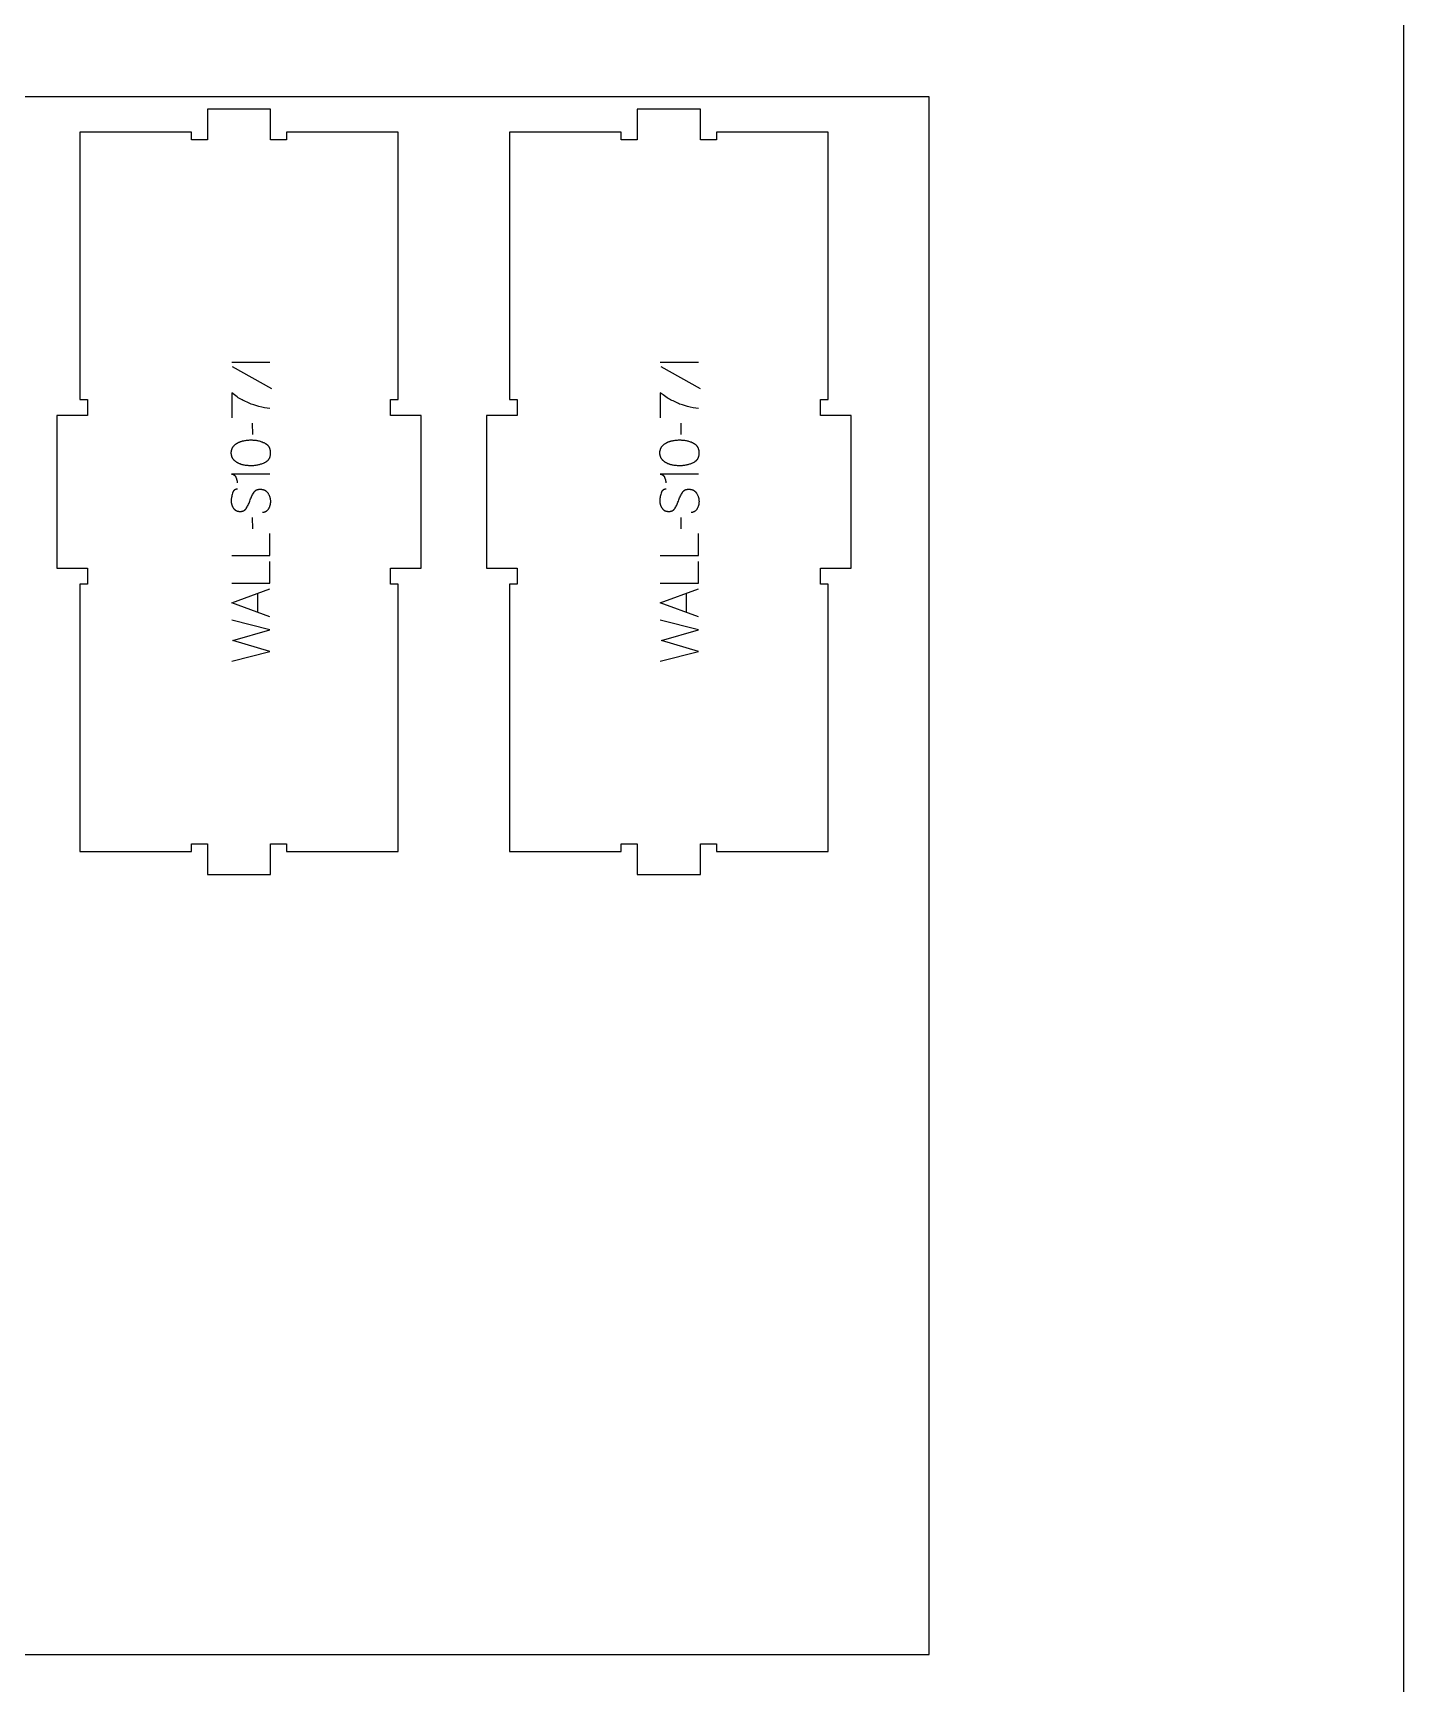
# Model space of a CAD drawing. Extents: x -1151 to 2032, y -10461 to -4867.
# Drawn here: x 959 to 2032, y -9454 to -8161 of the extents above; entities that cross this region are included whole.
import ezdxf

# ---------------------------------------------------------------- set-up
doc = ezdxf.new("R2010")
doc.units = 0
for name, color, linetype in [('0_SHEET_SPRUCEPLY_2440X122', 1, 'CONTINUOUS'), ('1_ANYTOOL_1MMDEEP_LABELS_S', 2, 'CONTINUOUS'), ('4_ANYTOOL_CUTTHROUGH_OUTSI', 5, 'CONTINUOUS'), ('DONOTCUT', 18, 'CONTINUOUS')]:
    doc.layers.add(name, color=color, linetype=linetype)

msp = doc.modelspace()

# ---------------------------------------------------------------- linework, layer by layer
at = {"layer": '0_SHEET_SPRUCEPLY_2440X122'}
msp.add_lwpolyline([(-779.5, -8211.2), (-779.5, -9431.2), (1660.5, -9431.2), (1660.5, -8211.2)], close=True, dxfattribs=at)
at = {"layer": '1_ANYTOOL_1MMDEEP_LABELS_S'}
for points in [[(1114.2, -8418.9), (1144.2, -8418.9)], [(1114.7, -8422.4), (1145.4, -8439.6)], [(1449.8, -8418.9), (1479.8, -8418.9)], [(1450.3, -8422.4), (1481.1, -8439.6)], [(1144.2, -8455.3), (1142, -8455), (1139.8, -8454.7), (1137.7, -8454.3), (1135.5, -8453.8), (1131.5, -8452.5), (1130.4, -8452.2), (1129.4, -8451.8), (1128.4, -8451.4), (1127.4, -8450.9), (1124.1, -8449.4), (1123.2, -8448.9), (1122.3, -8448.5), (1121.3, -8447.9), (1120.4, -8447.4), (1119.4, -8446.8), (1118.5, -8446.1), (1117.5, -8445.4), (1116.5, -8444.7), (1114.2, -8443), (1114.2, -8462.6)], [(1479.8, -8455.3), (1477.6, -8455), (1475.5, -8454.7), (1473.3, -8454.3), (1471.2, -8453.8), (1467.2, -8452.5), (1466.1, -8452.2), (1465, -8451.8), (1464, -8451.4), (1463, -8450.9), (1459.8, -8449.4), (1458.8, -8448.9), (1457.9, -8448.5), (1457, -8447.9), (1456, -8447.4), (1455.1, -8446.8), (1454.1, -8446.1), (1453.1, -8445.4), (1452.1, -8444.7), (1449.8, -8443), (1449.8, -8462.6)], [(1130.3, -8466.8), (1130.4, -8475.6)], [(1465.9, -8466.8), (1466, -8475.6)], [(1144.2, -8506.6), (1114.1, -8506.6), (1114.3, -8506.6), (1114.4, -8506.6), (1114.6, -8506.7), (1114.7, -8506.7), (1114.9, -8506.7), (1115, -8506.8), (1115.1, -8506.8), (1115.3, -8506.9), (1115.4, -8506.9), (1115.5, -8507), (1115.6, -8507), (1115.6, -8507), (1115.7, -8507.1), (1115.8, -8507.1), (1115.8, -8507.1), (1115.9, -8507.2), (1115.9, -8507.2), (1116, -8507.2), (1116.1, -8507.3), (1116.1, -8507.3), (1116.2, -8507.3), (1116.2, -8507.4), (1116.3, -8507.4), (1116.3, -8507.5), (1116.4, -8507.5), (1116.4, -8507.6), (1116.5, -8507.6), (1116.5, -8507.6), (1116.6, -8507.7), (1116.6, -8507.7), (1116.7, -8507.8), (1116.7, -8507.8), (1116.8, -8507.9), (1116.9, -8508), (1117, -8508.2), (1117.1, -8508.3), (1117.1, -8508.4), (1117.2, -8508.5), (1117.3, -8508.6), (1117.4, -8508.8), (1117.4, -8508.9), (1117.5, -8509), (1117.5, -8509.2), (1117.7, -8509.5), (1117.8, -8509.8), (1117.9, -8510), (1118, -8510.3), (1118.1, -8510.6), (1118.1, -8510.9), (1118.2, -8511.2), (1118.3, -8511.4), (1118.3, -8511.7), (1118.4, -8512), (1118.4, -8512.3), (1118.5, -8512.5), (1118.5, -8512.8), (1118.5, -8513), (1118.5, -8513.3), (1118.5, -8513.6)], [(1479.8, -8506.6), (1449.8, -8506.6), (1449.9, -8506.6), (1450.1, -8506.6), (1450.2, -8506.7), (1450.4, -8506.7), (1450.5, -8506.7), (1450.6, -8506.8), (1450.8, -8506.8), (1450.9, -8506.9), (1451, -8506.9), (1451.2, -8507), (1451.2, -8507), (1451.3, -8507), (1451.3, -8507.1), (1451.4, -8507.1), (1451.5, -8507.1), (1451.5, -8507.2), (1451.6, -8507.2), (1451.6, -8507.2), (1451.7, -8507.3), (1451.7, -8507.3), (1451.8, -8507.3), (1451.8, -8507.4), (1451.9, -8507.4), (1452, -8507.5), (1452, -8507.5), (1452.1, -8507.6), (1452.1, -8507.6), (1452.2, -8507.6), (1452.2, -8507.7), (1452.2, -8507.7), (1452.3, -8507.8), (1452.3, -8507.8), (1452.4, -8507.9), (1452.5, -8508), (1452.6, -8508.2), (1452.7, -8508.3), (1452.8, -8508.4), (1452.8, -8508.5), (1452.9, -8508.6), (1453, -8508.8), (1453.1, -8508.9), (1453.1, -8509), (1453.2, -8509.2), (1453.3, -8509.5), (1453.4, -8509.8), (1453.5, -8510), (1453.6, -8510.3), (1453.7, -8510.6), (1453.8, -8510.9), (1453.8, -8511.2), (1453.9, -8511.4), (1454, -8511.7), (1454, -8512), (1454.1, -8512.3), (1454.1, -8512.5), (1454.1, -8512.8), (1454.1, -8513), (1454.1, -8513.3), (1454.1, -8513.6)], [(1118.8, -8518.4), (1118.6, -8518.5), (1118.5, -8518.5), (1118.4, -8518.5), (1118.3, -8518.5), (1118.2, -8518.5), (1118.1, -8518.5), (1118, -8518.5), (1118, -8518.5), (1117.9, -8518.5), (1117.8, -8518.5), (1117.7, -8518.6), (1117.6, -8518.6), (1117.5, -8518.6), (1117.5, -8518.6), (1117.4, -8518.7), (1117.3, -8518.7), (1117.2, -8518.7), (1117.1, -8518.7), (1117.1, -8518.8), (1117, -8518.8), (1116.9, -8518.8), (1116.9, -8518.9), (1116.8, -8518.9), (1116.7, -8518.9), (1116.6, -8519), (1116.6, -8519), (1116.5, -8519.1), (1116.4, -8519.1), (1116.4, -8519.2), (1116.3, -8519.2), (1116.3, -8519.3), (1116.2, -8519.3), (1116.1, -8519.4), (1116.1, -8519.4), (1116, -8519.5), (1116, -8519.5), (1115.9, -8519.6), (1115.8, -8519.7), (1115.8, -8519.7), (1115.7, -8519.8), (1115.7, -8519.9), (1115.6, -8519.9), (1115.6, -8520), (1115.5, -8520.1), (1115.5, -8520.1), (1115.4, -8520.2), (1115.4, -8520.3), (1115.3, -8520.4), (1115.3, -8520.4), (1115.3, -8520.5), (1115.2, -8520.6), (1115.1, -8520.8), (1115.1, -8521), (1115, -8521.1), (1114.9, -8521.3), (1114.8, -8521.5), (1114.8, -8521.7), (1114.6, -8522.5), (1114.4, -8523.3), (1114.2, -8524.1), (1114.1, -8524.9), (1114, -8525.3), (1114, -8525.6), (1113.9, -8526), (1113.9, -8526.4), (1113.9, -8526.8), (1113.9, -8527.1), (1113.8, -8527.5), (1113.8, -8527.8), (1113.8, -8528), (1113.8, -8528.2), (1113.9, -8528.4), (1113.9, -8528.6), (1113.9, -8528.8), (1113.9, -8529), (1113.9, -8529.2), (1114, -8529.4), (1114, -8529.5), (1114, -8529.7), (1114.1, -8529.9), (1114.1, -8530.1), (1114.1, -8530.3), (1114.2, -8530.4), (1114.2, -8530.6), (1114.3, -8530.8), (1114.4, -8531), (1114.4, -8531.1), (1114.5, -8531.3), (1114.6, -8531.5), (1114.6, -8531.7), (1114.7, -8531.8), (1114.8, -8532), (1114.9, -8532.2), (1115, -8532.3), (1115, -8532.5), (1115.1, -8532.7), (1115.2, -8532.8), (1115.3, -8533), (1115.4, -8533.1), (1115.5, -8533.3), (1115.7, -8533.4), (1115.8, -8533.6), (1115.9, -8533.7), (1116, -8533.9), (1116.1, -8534), (1116.3, -8534.2), (1116.4, -8534.3), (1116.5, -8534.4), (1116.7, -8534.5), (1116.8, -8534.6), (1117, -8534.8), (1117.1, -8534.9), (1117.2, -8535), (1117.4, -8535.1), (1117.6, -8535.1), (1117.7, -8535.2), (1117.9, -8535.3), (1118, -8535.4), (1118.2, -8535.5), (1118.4, -8535.5), (1118.5, -8535.6), (1118.7, -8535.6), (1118.9, -8535.7), (1119.1, -8535.7), (1119.3, -8535.8), (1119.5, -8535.8), (1119.7, -8535.8), (1119.8, -8535.9), (1120, -8535.9), (1120.2, -8535.9), (1120.5, -8535.9), (1120.7, -8535.9), (1120.9, -8535.9), (1121.1, -8535.9), (1121.3, -8535.9), (1121.5, -8535.9), (1121.7, -8535.9), (1121.9, -8535.9), (1122.1, -8535.8), (1122.3, -8535.8), (1122.5, -8535.8), (1122.7, -8535.7), (1122.9, -8535.7), (1123, -8535.6), (1123.2, -8535.5), (1123.3, -8535.5), (1123.4, -8535.5), (1123.5, -8535.4), (1123.5, -8535.4), (1123.6, -8535.4), (1123.7, -8535.3), (1123.8, -8535.3), (1123.9, -8535.2), (1123.9, -8535.2), (1124, -8535.1), (1124.1, -8535.1), (1124.2, -8535), (1124.3, -8535), (1124.3, -8534.9), (1124.4, -8534.9), (1124.5, -8534.8), (1124.5, -8534.8), (1124.6, -8534.7), (1124.7, -8534.7), (1124.8, -8534.6), (1124.8, -8534.5), (1124.9, -8534.5), (1125, -8534.4), (1125, -8534.3), (1125.1, -8534.2), (1125.3, -8534.1), (1125.4, -8533.9), (1125.5, -8533.8), (1125.6, -8533.6), (1125.7, -8533.4), (1125.8, -8533.3), (1125.9, -8533.1), (1126.3, -8532.4), (1126.7, -8531.7), (1127.1, -8530.9), (1127.4, -8530.1), (1127.8, -8529.4), (1128.1, -8528.6), (1128.4, -8527.8), (1128.7, -8526.9), (1129, -8526.1), (1129.4, -8525.3), (1129.7, -8524.5), (1130.1, -8523.8), (1130.5, -8523), (1130.8, -8522.3), (1131.2, -8521.6), (1131.7, -8520.9), (1131.8, -8520.7), (1131.9, -8520.6), (1132, -8520.4), (1132.1, -8520.3), (1132.1, -8520.3), (1132.2, -8520.2), (1132.3, -8520.1), (1132.3, -8520.1), (1132.4, -8520), (1132.4, -8519.9), (1132.5, -8519.9), (1132.6, -8519.8), (1132.7, -8519.7), (1132.7, -8519.7), (1132.8, -8519.6), (1132.9, -8519.6), (1132.9, -8519.5), (1133, -8519.4), (1133.1, -8519.4), (1133.2, -8519.3), (1133.2, -8519.3), (1133.3, -8519.2), (1133.4, -8519.2), (1133.5, -8519.1), (1133.6, -8519.1), (1133.6, -8519.1), (1133.7, -8519), (1133.8, -8519), (1133.9, -8518.9), (1134, -8518.9), (1134.1, -8518.9), (1134.1, -8518.8), (1134.2, -8518.8), (1134.3, -8518.8), (1134.4, -8518.7), (1134.5, -8518.7), (1134.6, -8518.7), (1134.8, -8518.6), (1135, -8518.6), (1135.2, -8518.6), (1135.4, -8518.5), (1135.6, -8518.5), (1135.8, -8518.5), (1136, -8518.5), (1136.2, -8518.5), (1136.4, -8518.5), (1136.7, -8518.5), (1136.9, -8518.5), (1137.1, -8518.5), (1137.3, -8518.5), (1137.6, -8518.5), (1137.8, -8518.6), (1138, -8518.6), (1138.2, -8518.6), (1138.4, -8518.7), (1138.7, -8518.7), (1138.9, -8518.8), (1139.1, -8518.9), (1139.3, -8518.9), (1139.4, -8519), (1139.6, -8519.1), (1139.8, -8519.2), (1140, -8519.2), (1140.2, -8519.3), (1140.4, -8519.4), (1140.5, -8519.5), (1140.7, -8519.6), (1140.9, -8519.8), (1141, -8519.9), (1141.2, -8520), (1141.3, -8520.1), (1141.5, -8520.3), (1141.6, -8520.4), (1141.8, -8520.5), (1141.9, -8520.7), (1142, -8520.8), (1142.2, -8521), (1142.3, -8521.1), (1142.4, -8521.3), (1142.5, -8521.5), (1142.7, -8521.7), (1142.9, -8522), (1143.1, -8522.4), (1143.3, -8522.8), (1143.5, -8523.1), (1143.6, -8523.5), (1143.8, -8523.9), (1143.8, -8524.1), (1143.9, -8524.3), (1144, -8524.5), (1144, -8524.6), (1144.1, -8524.8), (1144.1, -8525), (1144.2, -8525.2), (1144.2, -8525.4), (1144.3, -8525.6), (1144.3, -8525.8), (1144.4, -8526), (1144.4, -8526.2), (1144.4, -8526.4), (1144.4, -8526.6), (1144.5, -8527), (1144.5, -8527.4), (1144.5, -8527.9), (1144.5, -8528.3), (1144.5, -8528.7), (1144.5, -8529.1), (1144.4, -8529.5), (1144.4, -8529.9), (1144.3, -8530.3), (1144.3, -8530.7), (1144.2, -8531), (1144.1, -8531.4), (1143.9, -8531.8), (1143.8, -8532.1), (1143.7, -8532.5), (1143.5, -8532.9), (1143.4, -8533.2), (1143.2, -8533.6), (1143, -8533.9), (1142.9, -8534.1), (1142.8, -8534.3), (1142.7, -8534.4), (1142.6, -8534.6), (1142.5, -8534.7), (1142.3, -8534.9), (1142.2, -8535), (1142.1, -8535.1), (1142, -8535.2), (1141.8, -8535.4), (1141.7, -8535.5), (1141.6, -8535.6), (1141.5, -8535.6), (1141.4, -8535.7), (1141.4, -8535.7), (1141.3, -8535.8), (1141.2, -8535.8), (1141.2, -8535.9), (1141.1, -8535.9), (1141, -8536), (1140.9, -8536), (1140.9, -8536.1), (1140.8, -8536.1), (1140.7, -8536.1), (1140.6, -8536.2), (1140.6, -8536.2), (1140.5, -8536.2), (1140.4, -8536.3), (1140.3, -8536.3), (1140.3, -8536.3), (1140.2, -8536.4), (1140.1, -8536.4), (1139.9, -8536.4), (1139.8, -8536.5), (1139.6, -8536.5), (1139.4, -8536.6), (1139.2, -8536.6), (1139.1, -8536.6), (1138.9, -8536.6), (1138.7, -8536.7), (1138.5, -8536.7), (1138.3, -8536.7)], [(1454.4, -8518.4), (1454.2, -8518.5), (1454.1, -8518.5), (1454, -8518.5), (1453.9, -8518.5), (1453.8, -8518.5), (1453.8, -8518.5), (1453.7, -8518.5), (1453.6, -8518.5), (1453.5, -8518.5), (1453.4, -8518.5), (1453.3, -8518.6), (1453.3, -8518.6), (1453.2, -8518.6), (1453.1, -8518.6), (1453, -8518.7), (1452.9, -8518.7), (1452.9, -8518.7), (1452.8, -8518.7), (1452.7, -8518.8), (1452.6, -8518.8), (1452.6, -8518.8), (1452.5, -8518.9), (1452.4, -8518.9), (1452.3, -8518.9), (1452.3, -8519), (1452.2, -8519), (1452.1, -8519.1), (1452.1, -8519.1), (1452, -8519.2), (1451.9, -8519.2), (1451.9, -8519.3), (1451.8, -8519.3), (1451.8, -8519.4), (1451.7, -8519.4), (1451.6, -8519.5), (1451.6, -8519.5), (1451.5, -8519.6), (1451.5, -8519.7), (1451.4, -8519.7), (1451.4, -8519.8), (1451.3, -8519.9), (1451.3, -8519.9), (1451.2, -8520), (1451.2, -8520.1), (1451.1, -8520.1), (1451.1, -8520.2), (1451, -8520.3), (1451, -8520.4), (1450.9, -8520.4), (1450.9, -8520.5), (1450.8, -8520.6), (1450.8, -8520.8), (1450.7, -8521), (1450.6, -8521.1), (1450.5, -8521.3), (1450.5, -8521.5), (1450.4, -8521.7), (1450.2, -8522.5), (1450, -8523.3), (1449.8, -8524.1), (1449.7, -8524.9), (1449.7, -8525.3), (1449.6, -8525.6), (1449.6, -8526), (1449.5, -8526.4), (1449.5, -8526.8), (1449.5, -8527.1), (1449.5, -8527.5), (1449.5, -8527.8), (1449.5, -8528), (1449.5, -8528.2), (1449.5, -8528.4), (1449.5, -8528.6), (1449.5, -8528.8), (1449.5, -8529), (1449.6, -8529.2), (1449.6, -8529.4), (1449.6, -8529.5), (1449.7, -8529.7), (1449.7, -8529.9), (1449.7, -8530.1), (1449.8, -8530.3), (1449.8, -8530.4), (1449.9, -8530.6), (1449.9, -8530.8), (1450, -8531), (1450, -8531.1), (1450.1, -8531.3), (1450.2, -8531.5), (1450.3, -8531.7), (1450.3, -8531.8), (1450.4, -8532), (1450.5, -8532.2), (1450.6, -8532.3), (1450.7, -8532.5), (1450.8, -8532.7), (1450.9, -8532.8), (1451, -8533), (1451.1, -8533.1), (1451.2, -8533.3), (1451.3, -8533.4), (1451.4, -8533.6), (1451.5, -8533.7), (1451.7, -8533.9), (1451.8, -8534), (1451.9, -8534.2), (1452, -8534.3), (1452.2, -8534.4), (1452.3, -8534.5), (1452.4, -8534.6), (1452.6, -8534.8), (1452.7, -8534.9), (1452.9, -8535), (1453, -8535.1), (1453.2, -8535.1), (1453.3, -8535.2), (1453.5, -8535.3), (1453.7, -8535.4), (1453.8, -8535.5), (1454, -8535.5), (1454.2, -8535.6), (1454.4, -8535.6), (1454.5, -8535.7), (1454.7, -8535.7), (1454.9, -8535.8), (1455.1, -8535.8), (1455.3, -8535.8), (1455.5, -8535.9), (1455.7, -8535.9), (1455.9, -8535.9), (1456.1, -8535.9), (1456.3, -8535.9), (1456.5, -8535.9), (1456.7, -8535.9), (1456.9, -8535.9), (1457.1, -8535.9), (1457.3, -8535.9), (1457.5, -8535.9), (1457.7, -8535.8), (1457.9, -8535.8), (1458.1, -8535.8), (1458.3, -8535.7), (1458.5, -8535.7), (1458.7, -8535.6), (1458.8, -8535.5), (1458.9, -8535.5), (1459, -8535.5), (1459.1, -8535.4), (1459.2, -8535.4), (1459.3, -8535.4), (1459.3, -8535.3), (1459.4, -8535.3), (1459.5, -8535.2), (1459.6, -8535.2), (1459.7, -8535.1), (1459.7, -8535.1), (1459.8, -8535), (1459.9, -8535), (1460, -8534.9), (1460, -8534.9), (1460.1, -8534.8), (1460.2, -8534.8), (1460.2, -8534.7), (1460.3, -8534.7), (1460.4, -8534.6), (1460.5, -8534.5), (1460.5, -8534.5), (1460.6, -8534.4), (1460.6, -8534.3), (1460.8, -8534.2), (1460.9, -8534.1), (1461, -8533.9), (1461.1, -8533.8), (1461.2, -8533.6), (1461.4, -8533.4), (1461.5, -8533.3), (1461.6, -8533.1), (1461.9, -8532.4), (1462.3, -8531.7), (1462.7, -8530.9), (1463.1, -8530.1), (1463.4, -8529.4), (1463.7, -8528.6), (1464.1, -8527.8), (1464.4, -8526.9), (1464.7, -8526.1), (1465, -8525.3), (1465.4, -8524.5), (1465.7, -8523.8), (1466.1, -8523), (1466.5, -8522.3), (1466.9, -8521.6), (1467.3, -8520.9), (1467.4, -8520.7), (1467.5, -8520.6), (1467.6, -8520.4), (1467.7, -8520.3), (1467.8, -8520.3), (1467.8, -8520.2), (1467.9, -8520.1), (1468, -8520.1), (1468, -8520), (1468.1, -8519.9), (1468.1, -8519.9), (1468.2, -8519.8), (1468.3, -8519.7), (1468.4, -8519.7), (1468.4, -8519.6), (1468.5, -8519.6), (1468.6, -8519.5), (1468.6, -8519.4), (1468.7, -8519.4), (1468.8, -8519.3), (1468.9, -8519.3), (1468.9, -8519.2), (1469, -8519.2), (1469.1, -8519.1), (1469.2, -8519.1), (1469.3, -8519.1), (1469.4, -8519), (1469.4, -8519), (1469.5, -8518.9), (1469.6, -8518.9), (1469.7, -8518.9), (1469.8, -8518.8), (1469.9, -8518.8), (1470, -8518.8), (1470, -8518.7), (1470.1, -8518.7), (1470.2, -8518.7), (1470.4, -8518.6), (1470.6, -8518.6), (1470.8, -8518.6), (1471, -8518.5), (1471.2, -8518.5), (1471.4, -8518.5), (1471.6, -8518.5), (1471.8, -8518.5), (1472.1, -8518.5), (1472.3, -8518.5), (1472.5, -8518.5), (1472.7, -8518.5), (1473, -8518.5), (1473.2, -8518.5), (1473.4, -8518.6), (1473.6, -8518.6), (1473.9, -8518.6), (1474.1, -8518.7), (1474.3, -8518.7), (1474.5, -8518.8), (1474.7, -8518.9), (1474.9, -8518.9), (1475.1, -8519), (1475.3, -8519.1), (1475.5, -8519.2), (1475.6, -8519.2), (1475.8, -8519.3), (1476, -8519.4), (1476.2, -8519.5), (1476.3, -8519.6), (1476.5, -8519.8), (1476.7, -8519.9), (1476.8, -8520), (1477, -8520.1), (1477.1, -8520.3), (1477.3, -8520.4), (1477.4, -8520.5), (1477.5, -8520.7), (1477.7, -8520.8), (1477.8, -8521), (1477.9, -8521.1), (1478.1, -8521.3), (1478.2, -8521.5), (1478.3, -8521.7), (1478.5, -8522), (1478.7, -8522.4), (1478.9, -8522.8), (1479.1, -8523.1), (1479.3, -8523.5), (1479.4, -8523.9), (1479.5, -8524.1), (1479.5, -8524.3), (1479.6, -8524.5), (1479.7, -8524.6), (1479.7, -8524.8), (1479.8, -8525), (1479.8, -8525.2), (1479.9, -8525.4), (1479.9, -8525.6), (1480, -8525.8), (1480, -8526), (1480, -8526.2), (1480.1, -8526.4), (1480.1, -8526.6), (1480.1, -8527), (1480.1, -8527.4), (1480.2, -8527.9), (1480.2, -8528.3), (1480.1, -8528.7), (1480.1, -8529.1), (1480.1, -8529.5), (1480, -8529.9), (1480, -8530.3), (1479.9, -8530.7), (1479.8, -8531), (1479.7, -8531.4), (1479.6, -8531.8), (1479.4, -8532.1), (1479.3, -8532.5), (1479.2, -8532.9), (1479, -8533.2), (1478.8, -8533.6), (1478.6, -8533.9), (1478.5, -8534.1), (1478.4, -8534.3), (1478.3, -8534.4), (1478.2, -8534.6), (1478.1, -8534.7), (1478, -8534.9), (1477.9, -8535), (1477.7, -8535.1), (1477.6, -8535.2), (1477.5, -8535.4), (1477.3, -8535.5), (1477.2, -8535.6), (1477.1, -8535.6), (1477.1, -8535.7), (1477, -8535.7), (1476.9, -8535.8), (1476.9, -8535.8), (1476.8, -8535.9), (1476.7, -8535.9), (1476.7, -8536), (1476.6, -8536), (1476.5, -8536.1), (1476.4, -8536.1), (1476.4, -8536.1), (1476.3, -8536.2), (1476.2, -8536.2), (1476.1, -8536.2), (1476, -8536.3), (1476, -8536.3), (1475.9, -8536.3), (1475.8, -8536.4), (1475.7, -8536.4), (1475.6, -8536.4), (1475.4, -8536.5), (1475.2, -8536.5), (1475, -8536.6), (1474.9, -8536.6), (1474.7, -8536.6), (1474.5, -8536.6), (1474.3, -8536.7), (1474.1, -8536.7), (1473.9, -8536.7)], [(1130.3, -8540.7), (1130.4, -8549.5)], [(1465.9, -8540.7), (1466, -8549.5)], [(1114.2, -8570.4), (1144.2, -8570.4), (1144.2, -8553.3)], [(1449.8, -8570.4), (1479.8, -8570.4), (1479.8, -8553.3)], [(1114.2, -8592.2), (1144.2, -8592.2), (1144.2, -8575.1)], [(1449.8, -8592.2), (1479.8, -8592.2), (1479.8, -8575.1)], [(1144.2, -8618.5), (1114.2, -8607.6), (1144.2, -8596.5)], [(1479.8, -8618.5), (1449.8, -8607.6), (1479.8, -8596.5)], [(1134.6, -8615), (1134.6, -8600.1)], [(1470.3, -8615), (1470.3, -8600.1)], [(1114.2, -8653.2), (1144.2, -8645.5), (1115.1, -8637), (1144.2, -8628.5), (1114.2, -8621)], [(1449.8, -8653.2), (1479.8, -8645.5), (1450.7, -8637), (1479.8, -8628.5), (1449.8, -8621)]]:
    msp.add_lwpolyline(points, dxfattribs=at)
for points in [[(1113.9, -8490.1), (1113.9, -8489.7), (1113.9, -8489.3), (1114, -8489.2), (1114, -8489), (1114, -8488.8), (1114, -8488.6), (1114, -8488.5), (1114.1, -8488.3), (1114.1, -8488.1), (1114.1, -8488), (1114.2, -8487.8), (1114.2, -8487.6), (1114.3, -8487.5), (1114.3, -8487.3), (1114.4, -8487.2), (1114.4, -8487), (1114.5, -8486.9), (1114.5, -8486.7), (1114.6, -8486.6), (1114.6, -8486.4), (1114.7, -8486.3), (1114.8, -8486.2), (1114.9, -8486), (1114.9, -8485.9), (1115, -8485.7), (1115.1, -8485.6), (1115.2, -8485.5), (1115.3, -8485.4), (1115.4, -8485.2), (1115.4, -8485.1), (1115.6, -8484.9), (1115.8, -8484.6), (1116, -8484.4), (1116.3, -8484.2), (1116.5, -8484), (1116.7, -8483.7), (1116.9, -8483.5), (1117.2, -8483.3), (1117.4, -8483.1), (1117.7, -8483), (1117.9, -8482.8), (1118.2, -8482.6), (1118.5, -8482.4), (1118.7, -8482.3), (1119, -8482.1), (1119.3, -8482), (1119.6, -8481.8), (1119.9, -8481.7), (1120.2, -8481.6), (1120.5, -8481.4), (1120.8, -8481.3), (1121.1, -8481.2), (1121.4, -8481.1), (1121.7, -8481), (1122.1, -8480.9), (1122.4, -8480.8), (1122.7, -8480.7), (1123, -8480.6), (1123.4, -8480.6), (1123.7, -8480.5), (1124.4, -8480.4), (1125.1, -8480.3), (1125.7, -8480.2), (1126.4, -8480.1), (1127.1, -8480), (1127.7, -8480), (1128.3, -8479.9), (1129, -8479.9), (1129.6, -8479.9), (1130.2, -8479.9), (1130.8, -8480), (1131.4, -8480), (1132, -8480.1), (1132.7, -8480.1), (1133.3, -8480.2), (1133.9, -8480.3), (1134.5, -8480.4), (1135.1, -8480.6), (1135.7, -8480.7), (1136.4, -8480.9), (1137, -8481.1), (1137.6, -8481.3), (1138.2, -8481.5), (1138.8, -8481.8), (1139.5, -8482), (1139.8, -8482.2), (1140.1, -8482.3), (1140.4, -8482.5), (1140.5, -8482.6), (1140.6, -8482.6), (1140.8, -8482.7), (1140.9, -8482.8), (1141, -8482.9), (1141.2, -8483), (1141.3, -8483.1), (1141.4, -8483.2), (1141.5, -8483.2), (1141.6, -8483.3), (1141.8, -8483.4), (1141.9, -8483.5), (1142, -8483.6), (1142.1, -8483.7), (1142.2, -8483.8), (1142.3, -8483.9), (1142.4, -8484.1), (1142.5, -8484.2), (1142.6, -8484.3), (1142.7, -8484.4), (1142.8, -8484.5), (1142.9, -8484.6), (1143, -8484.7), (1143, -8484.9), (1143.1, -8485), (1143.2, -8485.1), (1143.3, -8485.2), (1143.3, -8485.4), (1143.4, -8485.5), (1143.5, -8485.6), (1143.6, -8485.8), (1143.6, -8485.9), (1143.7, -8486), (1143.7, -8486.2), (1143.8, -8486.3), (1143.9, -8486.5), (1143.9, -8486.6), (1144, -8486.8), (1144, -8486.9), (1144, -8487), (1144.1, -8487.2), (1144.1, -8487.4), (1144.2, -8487.7), (1144.3, -8488), (1144.3, -8488.3), (1144.4, -8488.7), (1144.4, -8489), (1144.4, -8489.4), (1144.4, -8489.7), (1144.4, -8490.1), (1144.4, -8490.4), (1144.4, -8490.8), (1144.4, -8491.1), (1144.4, -8491.5), (1144.3, -8491.8), (1144.3, -8492.1), (1144.2, -8492.5), (1144.2, -8492.6), (1144.1, -8492.8), (1144.1, -8492.9), (1144, -8493.1), (1144, -8493.2), (1144, -8493.4), (1143.9, -8493.5), (1143.8, -8493.7), (1143.8, -8493.8), (1143.7, -8493.9), (1143.7, -8494.1), (1143.6, -8494.2), (1143.5, -8494.4), (1143.5, -8494.5), (1143.4, -8494.6), (1143.3, -8494.8), (1143.3, -8494.9), (1143.2, -8495), (1143.1, -8495.1), (1143, -8495.3), (1142.9, -8495.4), (1142.9, -8495.5), (1142.8, -8495.6), (1142.7, -8495.7), (1142.6, -8495.8), (1142.5, -8495.9), (1142.4, -8496.1), (1142.3, -8496.2), (1142.2, -8496.3), (1142.1, -8496.4), (1142, -8496.5), (1141.8, -8496.6), (1141.7, -8496.7), (1141.6, -8496.8), (1141.5, -8496.9), (1141.4, -8496.9), (1141.3, -8497), (1141.1, -8497.1), (1141, -8497.2), (1140.9, -8497.3), (1140.7, -8497.4), (1140.6, -8497.5), (1140.5, -8497.5), (1140.3, -8497.6), (1140, -8497.8), (1139.7, -8497.9), (1139.4, -8498), (1138.8, -8498.3), (1138.2, -8498.5), (1137.5, -8498.8), (1136.9, -8499), (1136.3, -8499.2), (1135.7, -8499.3), (1135.1, -8499.5), (1134.4, -8499.6), (1133.8, -8499.7), (1133.2, -8499.9), (1132.6, -8499.9), (1132, -8500), (1131.4, -8500.1), (1130.7, -8500.1), (1130.1, -8500.1), (1129.5, -8500.1), (1128.9, -8500.1), (1128.3, -8500.1), (1127.7, -8500.1), (1127, -8500), (1126.4, -8500), (1125.7, -8499.9), (1125, -8499.8), (1124.3, -8499.7), (1124, -8499.6), (1123.7, -8499.6), (1123.3, -8499.5), (1123, -8499.4), (1122.7, -8499.3), (1122.3, -8499.3), (1122, -8499.2), (1121.7, -8499.1), (1121.4, -8499), (1121.1, -8498.9), (1120.8, -8498.7), (1120.5, -8498.6), (1120.2, -8498.5), (1119.9, -8498.4), (1119.6, -8498.2), (1119.3, -8498.1), (1119, -8497.9), (1118.7, -8497.8), (1118.4, -8497.6), (1118.2, -8497.5), (1117.9, -8497.3), (1117.7, -8497.1), (1117.4, -8496.9), (1117.2, -8496.7), (1116.9, -8496.5), (1116.7, -8496.3), (1116.5, -8496.1), (1116.3, -8495.9), (1116, -8495.7), (1115.8, -8495.5), (1115.6, -8495.2), (1115.4, -8495), (1115.4, -8494.9), (1115.3, -8494.7), (1115.2, -8494.6), (1115.1, -8494.5), (1115, -8494.3), (1114.9, -8494.2), (1114.9, -8494.1), (1114.8, -8493.9), (1114.7, -8493.8), (1114.6, -8493.7), (1114.6, -8493.5), (1114.5, -8493.4), (1114.5, -8493.2), (1114.4, -8493.1), (1114.4, -8492.9), (1114.3, -8492.8), (1114.3, -8492.6), (1114.2, -8492.5), (1114.2, -8492.3), (1114.1, -8492.2), (1114.1, -8492), (1114.1, -8491.8), (1114, -8491.7), (1114, -8491.5), (1114, -8491.3), (1114, -8491.1), (1114, -8491), (1113.9, -8490.8), (1113.9, -8490.4)], [(1449.6, -8490.1), (1449.6, -8489.7), (1449.6, -8489.3), (1449.6, -8489.2), (1449.6, -8489), (1449.6, -8488.8), (1449.7, -8488.6), (1449.7, -8488.5), (1449.7, -8488.3), (1449.7, -8488.1), (1449.8, -8488), (1449.8, -8487.8), (1449.9, -8487.6), (1449.9, -8487.5), (1449.9, -8487.3), (1450, -8487.2), (1450, -8487), (1450.1, -8486.9), (1450.2, -8486.7), (1450.2, -8486.6), (1450.3, -8486.4), (1450.3, -8486.3), (1450.4, -8486.2), (1450.5, -8486), (1450.6, -8485.9), (1450.6, -8485.7), (1450.7, -8485.6), (1450.8, -8485.5), (1450.9, -8485.4), (1451, -8485.2), (1451.1, -8485.1), (1451.3, -8484.9), (1451.5, -8484.6), (1451.7, -8484.4), (1451.9, -8484.2), (1452.1, -8484), (1452.3, -8483.7), (1452.6, -8483.5), (1452.8, -8483.3), (1453, -8483.1), (1453.3, -8483), (1453.6, -8482.8), (1453.8, -8482.6), (1454.1, -8482.4), (1454.4, -8482.3), (1454.6, -8482.1), (1454.9, -8482), (1455.2, -8481.8), (1455.5, -8481.7), (1455.8, -8481.6), (1456.1, -8481.4), (1456.4, -8481.3), (1456.7, -8481.2), (1457.1, -8481.1), (1457.4, -8481), (1457.7, -8480.9), (1458, -8480.8), (1458.3, -8480.7), (1458.7, -8480.6), (1459, -8480.6), (1459.3, -8480.5), (1460, -8480.4), (1460.7, -8480.3), (1461.4, -8480.2), (1462, -8480.1), (1462.7, -8480), (1463.3, -8480), (1464, -8479.9), (1464.6, -8479.9), (1465.2, -8479.9), (1465.8, -8479.9), (1466.4, -8480), (1467.1, -8480), (1467.7, -8480.1), (1468.3, -8480.1), (1468.9, -8480.2), (1469.5, -8480.3), (1470.1, -8480.4), (1470.8, -8480.6), (1471.4, -8480.7), (1472, -8480.9), (1472.6, -8481.1), (1473.2, -8481.3), (1473.9, -8481.5), (1474.5, -8481.8), (1475.1, -8482), (1475.4, -8482.2), (1475.7, -8482.3), (1476, -8482.5), (1476.1, -8482.6), (1476.3, -8482.6), (1476.4, -8482.7), (1476.5, -8482.8), (1476.7, -8482.9), (1476.8, -8483), (1476.9, -8483.1), (1477, -8483.2), (1477.2, -8483.2), (1477.3, -8483.3), (1477.4, -8483.4), (1477.5, -8483.5), (1477.6, -8483.6), (1477.7, -8483.7), (1477.8, -8483.8), (1477.9, -8483.9), (1478, -8484.1), (1478.1, -8484.2), (1478.2, -8484.3), (1478.3, -8484.4), (1478.4, -8484.5), (1478.5, -8484.6), (1478.6, -8484.7), (1478.7, -8484.9), (1478.8, -8485), (1478.8, -8485.1), (1478.9, -8485.2), (1479, -8485.4), (1479.1, -8485.5), (1479.1, -8485.6), (1479.2, -8485.8), (1479.3, -8485.9), (1479.3, -8486), (1479.4, -8486.2), (1479.4, -8486.3), (1479.5, -8486.5), (1479.5, -8486.6), (1479.6, -8486.8), (1479.6, -8486.9), (1479.7, -8487), (1479.7, -8487.2), (1479.8, -8487.4), (1479.8, -8487.7), (1479.9, -8488), (1480, -8488.3), (1480, -8488.7), (1480, -8489), (1480.1, -8489.4), (1480.1, -8489.7), (1480.1, -8490.1), (1480.1, -8490.4), (1480.1, -8490.8), (1480, -8491.1), (1480, -8491.5), (1480, -8491.8), (1479.9, -8492.1), (1479.8, -8492.5), (1479.8, -8492.6), (1479.8, -8492.8), (1479.7, -8492.9), (1479.7, -8493.1), (1479.6, -8493.2), (1479.6, -8493.4), (1479.5, -8493.5), (1479.5, -8493.7), (1479.4, -8493.8), (1479.4, -8493.9), (1479.3, -8494.1), (1479.2, -8494.2), (1479.2, -8494.4), (1479.1, -8494.5), (1479, -8494.6), (1479, -8494.8), (1478.9, -8494.9), (1478.8, -8495), (1478.7, -8495.1), (1478.7, -8495.3), (1478.6, -8495.4), (1478.5, -8495.5), (1478.4, -8495.6), (1478.3, -8495.7), (1478.2, -8495.8), (1478.1, -8495.9), (1478, -8496.1), (1477.9, -8496.2), (1477.8, -8496.3), (1477.7, -8496.4), (1477.6, -8496.5), (1477.5, -8496.6), (1477.4, -8496.7), (1477.3, -8496.8), (1477.1, -8496.9), (1477, -8496.9), (1476.9, -8497), (1476.8, -8497.1), (1476.6, -8497.2), (1476.5, -8497.3), (1476.4, -8497.4), (1476.2, -8497.5), (1476.1, -8497.5), (1476, -8497.6), (1475.7, -8497.8), (1475.4, -8497.9), (1475.1, -8498), (1474.4, -8498.3), (1473.8, -8498.5), (1473.2, -8498.8), (1472.6, -8499), (1471.9, -8499.2), (1471.3, -8499.3), (1470.7, -8499.5), (1470.1, -8499.6), (1469.5, -8499.7), (1468.8, -8499.9), (1468.2, -8499.9), (1467.6, -8500), (1467, -8500.1), (1466.4, -8500.1), (1465.8, -8500.1), (1465.2, -8500.1), (1464.5, -8500.1), (1463.9, -8500.1), (1463.3, -8500.1), (1462.6, -8500), (1462, -8500), (1461.3, -8499.9), (1460.7, -8499.8), (1460, -8499.7), (1459.6, -8499.6), (1459.3, -8499.6), (1459, -8499.5), (1458.6, -8499.4), (1458.3, -8499.3), (1458, -8499.3), (1457.7, -8499.2), (1457.3, -8499.1), (1457, -8499), (1456.7, -8498.9), (1456.4, -8498.7), (1456.1, -8498.6), (1455.8, -8498.5), (1455.5, -8498.4), (1455.2, -8498.2), (1454.9, -8498.1), (1454.6, -8497.9), (1454.4, -8497.8), (1454.1, -8497.6), (1453.8, -8497.5), (1453.5, -8497.3), (1453.3, -8497.1), (1453, -8496.9), (1452.8, -8496.7), (1452.6, -8496.5), (1452.3, -8496.3), (1452.1, -8496.1), (1451.9, -8495.9), (1451.7, -8495.7), (1451.5, -8495.5), (1451.3, -8495.2), (1451.1, -8495), (1451, -8494.9), (1450.9, -8494.7), (1450.8, -8494.6), (1450.7, -8494.5), (1450.6, -8494.3), (1450.6, -8494.2), (1450.5, -8494.1), (1450.4, -8493.9), (1450.3, -8493.8), (1450.3, -8493.7), (1450.2, -8493.5), (1450.2, -8493.4), (1450.1, -8493.2), (1450, -8493.1), (1450, -8492.9), (1449.9, -8492.8), (1449.9, -8492.6), (1449.9, -8492.5), (1449.8, -8492.3), (1449.8, -8492.2), (1449.7, -8492), (1449.7, -8491.8), (1449.7, -8491.7), (1449.7, -8491.5), (1449.6, -8491.3), (1449.6, -8491.1), (1449.6, -8491), (1449.6, -8490.8), (1449.6, -8490.4)]]:
    msp.add_lwpolyline(points, close=True, dxfattribs=at)
at = {"layer": '4_ANYTOOL_CUTTHROUGH_OUTSI', "color": 5}
for points in [[(995.2, -8592.8), (995.2, -8802.3), (1082.7, -8802.3), (1082.7, -8796.3), (1095.2, -8796.3), (1095.2, -8820.3), (1144.7, -8820.3), (1144.7, -8796.3), (1157.2, -8796.3), (1157.2, -8802.3), (1244.7, -8802.3), (1244.7, -8592.8), (1238.7, -8592.8), (1238.7, -8580.3), (1262.7, -8580.3), (1262.7, -8460.8), (1238.7, -8460.8), (1238.7, -8448.3), (1244.7, -8448.3), (1244.7, -8238.8), (1157.2, -8238.8), (1157.2, -8244.8), (1144.7, -8244.8), (1144.7, -8220.8), (1095.2, -8220.8), (1095.2, -8244.8), (1082.7, -8244.8), (1082.7, -8238.8), (995.2, -8238.8), (995.2, -8448.3), (1001.2, -8448.3), (1001.2, -8460.8), (977.2, -8460.8), (977.2, -8580.3), (1001.2, -8580.3), (1001.2, -8592.8)], [(1331.8, -8592.8), (1331.8, -8802.3), (1419.3, -8802.3), (1419.3, -8796.3), (1431.8, -8796.3), (1431.8, -8820.3), (1481.3, -8820.3), (1481.3, -8796.3), (1493.8, -8796.3), (1493.8, -8802.3), (1581.3, -8802.3), (1581.3, -8592.8), (1575.3, -8592.8), (1575.3, -8580.3), (1599.3, -8580.3), (1599.3, -8460.8), (1575.3, -8460.8), (1575.3, -8448.3), (1581.3, -8448.3), (1581.3, -8238.8), (1493.8, -8238.8), (1493.8, -8244.8), (1481.3, -8244.8), (1481.3, -8220.8), (1431.8, -8220.8), (1431.8, -8244.8), (1419.3, -8244.8), (1419.3, -8238.8), (1331.8, -8238.8), (1331.8, -8448.3), (1337.8, -8448.3), (1337.8, -8460.8), (1313.8, -8460.8), (1313.8, -8580.3), (1337.8, -8580.3), (1337.8, -8592.8)]]:
    msp.add_lwpolyline(points, close=True, dxfattribs=at)
at = {"layer": 'DONOTCUT'}
msp.add_lwpolyline([(-1151.2, -10460.6), (2032.2, -10460.6), (2032.2, -4867.2), (-1151.2, -4867.2)], close=True, dxfattribs=at)

doc.saveas('drawing.dxf')
